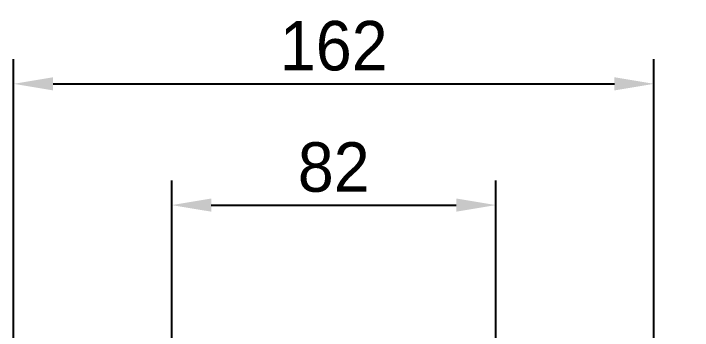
# Model space of a CAD drawing. Header units: inches. Extents: x 0 to 23821, y 0 to 11279.
# Drawn here: x 15674.9 to 15846.6, y 4931.7 to 5011.7 of the extents above; entities that cross this region are included whole.
import ezdxf

# ---------------------------------------------------------------- set-up
doc = ezdxf.new("R2010")
doc.units = ezdxf.units.IN
doc.header["$LTSCALE"] = 10
doc.header["$MEASUREMENT"] = 0
doc.layers.get('Defpoints').update_dxf_attribs({"color": 8})
doc.styles.add('SCI', font='')
doc.styles.get('SCI').set_extended_font_data('Gulim')
doc.dimstyles.new('SCH', dxfattribs={"dimtxt": 2.5, "dimasz": 2, "dimexe": 1.25, "dimexo": 0.625, "dimtad": 1, "dimdec": 8, "dimtxsty": 'SCI', "dimcen": 2.5, "dimclrd": 4, "dimclre": 4, "dimclrt": 7, "dimadec": 8, "dimazin": 2, "dimtfac": 1, "dimtdec": 8, "dimtmove": 0, "dimatfit": 3, "dimfxl": 1, "dimarcsym": 0})

# ---------------------------------------------------------------- blocks, each defined once
blk = doc.blocks.new('*D423')
at = {"color": 4, "lineweight": -2, "transparency": 16777216}
for p, q in [((15928.63, 4938.76), (15928.63, 4948.76)), ((15799.01, 4928.76), (15934.88, 4928.76)), ((15928.63, 4928.76), (15928.63, 4916.76)), ((16051.27, 4916.76), (15922.38, 4916.76)), ((15928.63, 4906.76), (15928.63, 4874.31))]:
    blk.add_line(p, q, dxfattribs=at)
at = {"color": 4, "transparency": 16777216}
for points in [[(15926.96, 4938.76), (15930.3, 4938.76), (15928.63, 4928.76)], [(15926.96, 4906.76), (15930.3, 4906.76), (15928.63, 4916.76)]]:
    blk.add_solid(points, dxfattribs=at)
at = {"layer": 'Defpoints', "color": 0, "transparency": 16777216}
for p in [(15795.89, 4928.76), (15928.63, 4916.76), (16054.4, 4916.76)]:
    blk.add_point(p, dxfattribs=at)
at = {"color": 7, "transparency": 16777216, "insert": (15919.08, 4885.53), "char_height": 12.5, "attachment_point": 5, "rotation": 90, "style": 'SCI'}
blk.add_mtext('12', dxfattribs=at)
blk = doc.blocks.new('*D425')
at = {"color": 4, "lineweight": -2, "transparency": 16777216}
for p, q in [((16602, 4938.76), (16602, 4948.76)), ((15799.01, 4928.76), (16608.25, 4928.76)), ((16602, 4928.76), (16602, 4909.56)), ((16493.3, 4909.56), (16608.25, 4909.56)), ((16602, 4899.56), (16602, 4851.63))]:
    blk.add_line(p, q, dxfattribs=at)
at = {"color": 4, "transparency": 16777216}
for points in [[(16600.33, 4938.76), (16603.67, 4938.76), (16602, 4928.76)], [(16600.33, 4899.56), (16603.67, 4899.56), (16602, 4909.56)]]:
    blk.add_solid(points, dxfattribs=at)
at = {"layer": 'Defpoints', "color": 0, "transparency": 16777216}
for p in [(15795.89, 4928.76), (16490.17, 4909.56), (16602, 4909.56)]:
    blk.add_point(p, dxfattribs=at)
at = {"color": 7, "transparency": 16777216, "insert": (16591.68, 4870.59), "char_height": 12.5, "attachment_point": 5, "rotation": 90, "style": 'SCI'}
blk.add_mtext('19,2', dxfattribs=at)
blk = doc.blocks.new('*D426')
at = {"color": 4, "lineweight": -2, "transparency": 16777216}
for p, q in [((15714.89, 4919.75), (15714.89, 4969.57)), ((15796.89, 4919.75), (15796.89, 4969.57)), ((15724.89, 4963.32), (15786.89, 4963.32))]:
    blk.add_line(p, q, dxfattribs=at)
at = {"color": 4, "transparency": 16777216}
for points in [[(15724.89, 4964.99), (15724.89, 4961.66), (15714.89, 4963.32)], [(15786.89, 4964.99), (15786.89, 4961.66), (15796.89, 4963.32)]]:
    blk.add_solid(points, dxfattribs=at)
at = {"layer": 'Defpoints', "color": 0, "transparency": 16777216}
for p in [(15796.89, 4963.32), (15714.89, 4916.63), (15796.89, 4916.63)]:
    blk.add_point(p, dxfattribs=at)
at = {"color": 7, "transparency": 16777216, "insert": (15755.89, 4972.86), "char_height": 12.5, "attachment_point": 5, "style": 'SCI'}
blk.add_mtext('82', dxfattribs=at)
blk = doc.blocks.new('*D427')
at = {"color": 4, "lineweight": -2, "transparency": 16777216}
for p, q in [((15674.89, 4918.88), (15674.89, 5000.22)), ((15836.89, 4918.88), (15836.89, 5000.22)), ((15684.89, 4993.97), (15826.89, 4993.97))]:
    blk.add_line(p, q, dxfattribs=at)
at = {"color": 4, "transparency": 16777216}
for points in [[(15684.89, 4995.63), (15684.89, 4992.3), (15674.89, 4993.97)], [(15826.89, 4995.63), (15826.89, 4992.3), (15836.89, 4993.97)]]:
    blk.add_solid(points, dxfattribs=at)
at = {"layer": 'Defpoints', "color": 0, "transparency": 16777216}
for p in [(15836.89, 4993.97), (15674.89, 4915.76), (15836.89, 4915.76)]:
    blk.add_point(p, dxfattribs=at)
at = {"color": 7, "transparency": 16777216, "insert": (15755.89, 5003.52), "char_height": 12.5, "attachment_point": 5, "style": 'SCI'}
blk.add_mtext('162', dxfattribs=at)

msp = doc.modelspace()

# ---------------------------------------------------------------- dimensions: what is measured, and where the dimension line sits
for base, p1, p2, picture, middle in [((15836.8855854912, 4993.9656893469), (15674.8855854914, 4915.7559158605), (15836.8855854912, 4915.7559158605), '*D427', (15755.8855854913, 5003.5154563243)), ((15796.8855854912, 4963.3238839635), (15714.8855854913, 4916.6283099789), (15796.8855854912, 4916.6283099789), '*D426', (15755.8855854912, 4972.8570064668))]:
    dim = msp.add_linear_dim(base=base, p1=p1, p2=p2, dimstyle='SCH', override={"dimscale": 5, "dimcen": 1})
    dim.commit()
    dim.dimension.update_dxf_attribs({"geometry": picture, "text_midpoint": middle})
for base, p2, picture, middle in [((15928.6316292854, 4916.7559158605), (16054.3957135039, 4916.7559158605), '*D423', (15919.0818623081, 4885.5333792426)), ((16601.9992949067, 4909.5559158605), (16490.1715709133, 4909.5559158605), '*D425', (16591.6838821237, 4870.5936988165))]:
    dim = msp.add_linear_dim(base=base, p1=(15795.8855854913, 4928.7559158605), p2=p2, angle=90, dimstyle='SCH', override={"dimscale": 5, "dimcen": 1})
    dim.commit()
    dim.dimension.update_dxf_attribs({"geometry": picture, "text_midpoint": middle})

doc.saveas('drawing.dxf')
